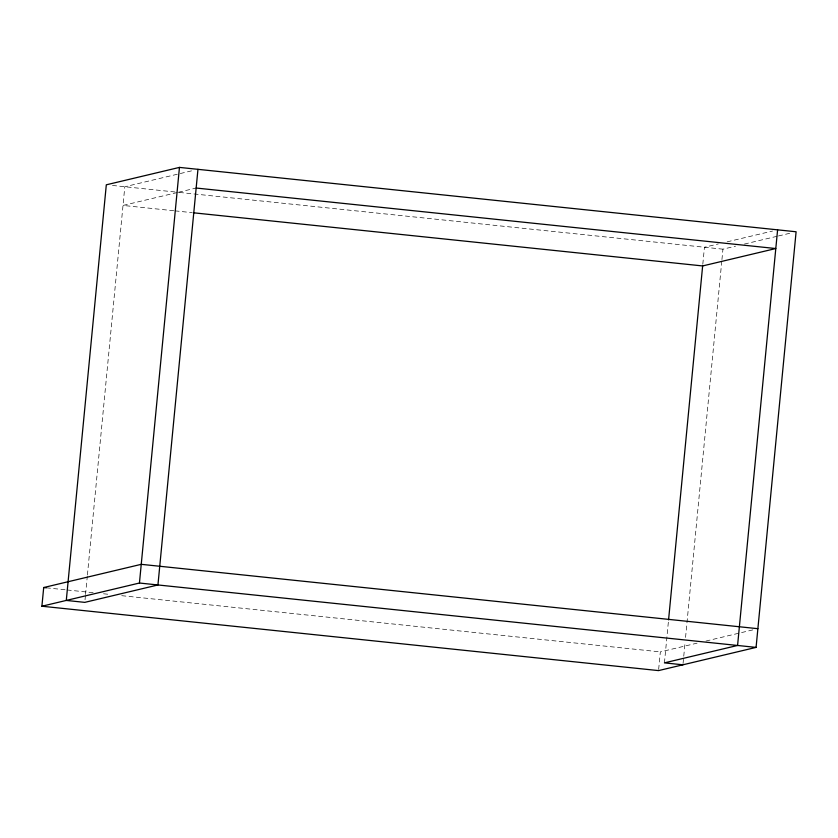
<?xml version="1.0" encoding="UTF-8"?>
<svg xmlns="http://www.w3.org/2000/svg" width="838" height="838" viewBox="0 0 838 838"><rect width="100%" height="100%" fill="white"/><g stroke="black" fill="none" stroke-linecap="round" stroke-linejoin="round"><path stroke-width="0.63" stroke-dasharray="4.19 3.14" d="M85.036 599.757L85.413 595.849M85.539 594.551L87.299 576.303M87.414 575.004L124.81 186.738L179.039 173.833M658.658 669.353L660.344 651.891L697.08 643.155M664.429 662.868L668.441 621.178M702.81 264.18L704.444 247.241L718.323 243.942M683.054 663.497L685.055 642.652M685.557 637.435L721.811 260.89M721.937 259.591L722.943 249.169L735.555 246.173M180.306 173.529L191.651 170.837M177.237 192.541L123.008 205.436L173.686 210.726M178.504 192.237L196.165 188.037M727.154 241.836L772.552 231.037M744.385 244.068L777.182 236.264M778.439 235.97L792.319 232.671M705.942 641.049L754.085 629.589M112.47 185.449L178.085 192.3M179.395 192.436L722.943 249.169M174.985 210.862L191.881 212.632M46.3 587.805L65.814 589.837M67.113 589.973L93.133 592.686M103.545 593.775L110.05 594.456M121.761 595.682L660.344 651.891"/><path stroke-width="1.26" d="M197.957 169.328L157.942 584.966L84.785 602.365L66.286 600.437L106.311 184.81L179.458 167.401L796.1 231.77L756.075 647.397L658.542 670.599L41.9 606.23L43.702 587.532L141.245 564.33L757.877 628.689M41.9 606.23L139.443 583.028L179.458 167.401M668.567 619.869L702.684 265.478M777.601 229.832L737.576 645.459L664.429 662.868L682.928 664.796M196.165 188.037L775.799 248.54L702.642 265.939L193.18 212.768M139.443 583.028L756.075 647.397M43.702 587.532L46.3 587.805"/></g></svg>
